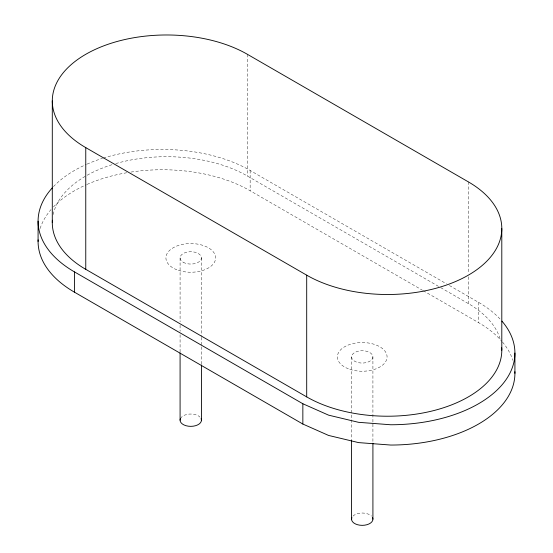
<?xml version="1.0" encoding="UTF-8"?>
<svg xmlns="http://www.w3.org/2000/svg" width="553" height="553" viewBox="0 0 553 553"><rect width="100%" height="100%" fill="white"/><g stroke="black" fill="none" stroke-linecap="round" stroke-linejoin="round"><path stroke-width="0.41" stroke-dasharray="2.77 2.07" d="M103.328 158.061A124.225 71.717 0 0 1 250.15 170.469L446.437 283.8M449.423 285.521L478.532 302.325A124.225 71.717 0 0 1 500.762 319.793M115.798 163.57A114.284 65.98 0 0 1 247.391 176.027L439.967 287.207M440.713 287.636L468.329 303.583A114.284 65.98 0 0 1 500.527 340.399M130.978 172.066A124.225 71.717 0 0 1 250.15 190.757L422.554 290.297M423.301 290.726L478.532 322.613A124.225 71.717 0 0 1 501.944 341.415M478.532 302.325L478.532 322.613M468.329 181.861L468.329 273.369M468.329 276.818L468.329 303.583M372.916 356.892A10.687 6.166 0 0 1 356.892 362.236A10.687 6.166 0 0 1 356.892 351.556A10.687 6.166 0 0 1 372.916 356.892L372.916 442.352M351.549 356.892L351.549 439.766M250.15 170.469L250.15 190.757M247.391 54.305L247.391 176.027M201.451 257.898L201.451 336.452M201.451 337.316L201.451 345.95M201.451 346.814L201.451 364.081M180.084 257.898L180.084 321.777M180.084 325.233L180.084 331.275M180.084 334.731L180.084 351.991M180.451 418.593A10.687 6.166 0 0 1 189.375 414.073A10.687 6.166 0 0 1 200.02 417.107M352.98 516.101A10.687 6.166 0 0 1 371.485 516.101M53.461 186.617A124.225 71.717 0 0 1 86.289 164.455M87.077 164.11A124.225 71.717 0 0 1 102.533 158.31M40.141 228.465A124.225 71.717 0 0 1 51.056 209.559M53.461 206.905A124.225 71.717 0 0 1 86.289 184.743M87.077 184.398A124.225 71.717 0 0 1 126.706 172.757M502.518 342.093A124.225 71.717 0 0 1 512.859 360.321M53.178 214.481A114.284 65.98 0 0 1 85.763 176.027M87.174 175.225A114.284 65.98 0 0 1 112.584 164.524M183.216 262.26A10.687 6.166 0 0 0 201.085 259.495A10.687 6.166 0 0 0 188.006 251.94A10.687 6.166 0 0 0 183.216 262.26M178.343 270.32A24.844 14.343 0 0 0 215.615 257.898A24.844 14.343 0 0 0 178.343 245.477A24.844 14.343 0 0 0 178.343 270.32M349.807 369.314A24.844 14.343 0 0 0 387.079 356.892A24.844 14.343 0 0 0 349.807 344.471A24.844 14.343 0 0 0 349.807 369.314"/><path stroke-width="0.83" d="M52.238 187.937A124.225 71.717 0 0 0 74.468 271.896L302.85 403.752L328.579 415.151L358.538 422.319L390.695 424.759A124.225 71.717 0 0 0 501.944 321.134M38.116 239.85A124.225 71.717 0 0 0 74.468 292.184L302.85 424.04L328.579 435.439L358.538 442.6L390.695 445.047A124.225 71.717 0 0 0 514.884 371.706M85.763 147.616L306.701 275.173A114.284 65.98 0 0 0 468.329 275.173A114.284 65.98 0 0 0 468.329 181.861L247.391 54.305A114.284 65.98 0 0 0 85.763 54.305A114.284 65.98 0 0 0 85.763 147.616L85.763 269.339L306.701 396.895A114.284 65.98 0 0 0 433.206 410.72A114.284 65.98 0 0 0 501.723 347.789M514.919 353.042L514.919 373.323M501.799 228.52L501.799 350.236M372.916 443.216L372.916 519.184M351.549 440.63L351.549 519.184M306.701 275.173L306.701 396.895M302.85 403.752L302.85 424.04M201.451 364.939L201.451 420.19M180.084 352.855L180.084 420.19M74.468 271.896L74.468 292.184M52.293 100.964L52.293 222.679M38.081 221.186L38.081 241.467M201.085 418.593A10.687 6.166 0 0 1 190.771 426.356A10.687 6.166 0 0 1 180.451 418.593M372.549 517.587A10.687 6.166 0 0 1 362.229 525.35A10.687 6.166 0 0 1 351.915 517.587M85.763 269.339A114.284 65.98 0 0 1 52.369 220.232"/></g></svg>
